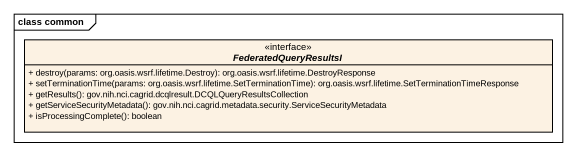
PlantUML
@startuml
mainframe class common
hide circle
hide empty members
skinparam classAttributeIconSize 0
interface FederatedQueryResultsI <<interface>> {
  + destroy(params: org.oasis.wsrf.lifetime.Destroy): org.oasis.wsrf.lifetime.DestroyResponse
  + setTerminationTime(params: org.oasis.wsrf.lifetime.SetTerminationTime): org.oasis.wsrf.lifetime.SetTerminationTimeResponse
  + getResults(): gov.nih.nci.cagrid.dcqlresult.DCQLQueryResultsCollection
  + getServiceSecurityMetadata(): gov.nih.nci.cagrid.metadata.security.ServiceSecurityMetadata
  + isProcessingComplete(): boolean
}
@enduml
